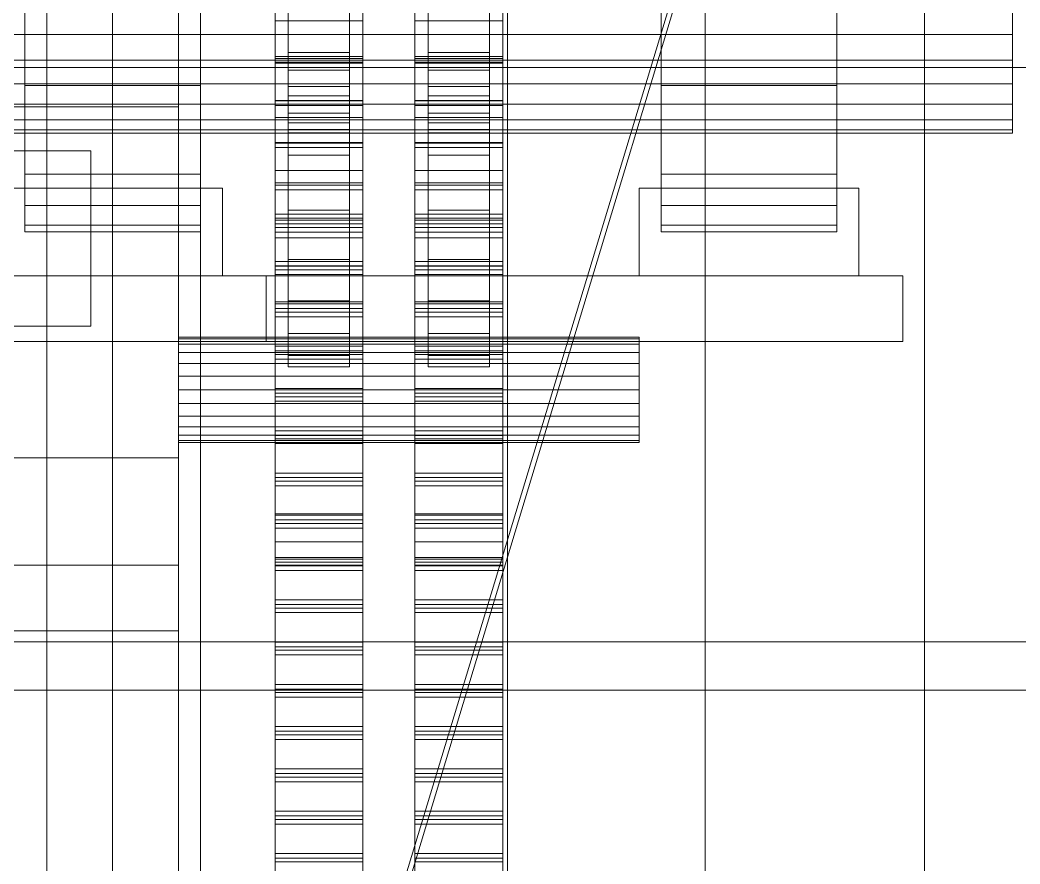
# Model space of a CAD drawing. Header units: millimetres. Extents: x -191664 to 191490, y -197311 to 10263.
# Drawn here: x 1393.9 to 1621.7, y -30542.6 to -30350.2 of the extents above; entities that cross this region are included whole.
import ezdxf

# ---------------------------------------------------------------- set-up
doc = ezdxf.new("R2010")
doc.units = ezdxf.units.MM
doc.layers.add('frontal_secador', color=7, linetype='Continuous', lineweight=0)
doc.layers.add('frontal_tolva', color=7, linetype='Continuous', lineweight=0)

msp = doc.modelspace()

# ---------------------------------------------------------------- linework, layer by layer
at = {"layer": 'frontal_secador', "color": 253, "true_color": 0xa6b3ba}
for p, q in [((1600, -31975), (1600, -29010)), ((1300, -30408.5), (1450, -30408.5)), ((1300, -30408.5), (1595, -30408.5)), ((1450, -30423.5), (1450, -30408.5)), ((1595, -30423.5), (1595, -30408.5)), ((1300, -30423.5), (1450, -30423.5)), ((1300, -30423.5), (1595, -30423.5)), ((1370, -30474.49), (1430, -30474.49)), ((1430, -30489.49), (1430, -30474.49)), ((1370, -30489.49), (1430, -30489.49))]:
    msp.add_line(p, q, dxfattribs=at)
at = {"layer": 'frontal_secador', "color": 254, "true_color": 0xd8e0dc}
msp.add_line((1400, -31335), (1400, -29065), dxfattribs=at)
at = {"layer": 'frontal_secador', "color": 253, "true_color": 0x9fadb2}
msp.add_line((1400, -30650), (1400, -29065), dxfattribs=at)
at = {"layer": 'frontal_secador', "color": 251, "true_color": 0x536a64}
for p, q in [((1400, -31350), (1400, -29100)), ((1400, -30625), (1400, -29605)), ((1430, -30625), (1430, -29605))]:
    msp.add_line(p, q, dxfattribs=at)
at = {"layer": 'frontal_secador', "color": 9, "true_color": 0xb8c6c1}
for p, q in [((1415, -30590), (1415, -29640)), ((1435, -30590), (1435, -29640))]:
    msp.add_line(p, q, dxfattribs=at)
at = {"layer": 'frontal_secador', "color": 55, "true_color": 0xb9a24b}
msp.add_line((1505, -30743.5), (1505, -30243.5), dxfattribs=at)
at = {"layer": 'frontal_secador', "color": 253, "true_color": 0x8d9da5}
for p, q in [((1550, -30320), (1450, -30650)), ((1450, -30654), (1550, -30324))]:
    msp.add_line(p, q, dxfattribs=at)
at = {"layer": 'frontal_secador', "color": 252, "true_color": 0x798e91}
for p, q in [((1550, -30920), (1550, -30320)), ((1375, -30370), (1430, -30370)), ((1430, -30450), (1430, -30370)), ((1375, -30450), (1430, -30450))]:
    msp.add_line(p, q, dxfattribs=at)
at = {"layer": 'frontal_secador', "color": 252, "true_color": 0x8ba19a}
for p, q in [((1455, -30353.5), (1455, -30339.51)), ((1469, -30339.51), (1469, -30353.5)), ((1486.88, -30353.5), (1486.88, -30339.51)), ((1500.88, -30339.51), (1500.88, -30353.5)), ((1395, -30353.5), (1395, -30341.85)), ((1435, -30341.85), (1435, -30353.5)), ((1540, -30353.5), (1540, -30341.85)), ((1580, -30341.85), (1580, -30353.5)), ((1395, -30347.68), (1395, -30353.5)), ((1435, -30353.5), (1435, -30347.68)), ((1455, -30349.37), (1455, -30353.5)), ((1469, -30353.5), (1469, -30349.37)), ((1486.88, -30349.37), (1486.88, -30353.5)), ((1500.88, -30353.5), (1500.88, -30349.37)), ((1540, -30347.68), (1540, -30353.5)), ((1580, -30353.5), (1580, -30347.68)), ((1435, -30353.5), (1395, -30353.5)), ((1395, -30353.5), (1395, -30365.15)), ((1395, -30359.32), (1395, -30353.5)), ((1435, -30365.15), (1435, -30353.5)), ((1435, -30353.5), (1435, -30359.32)), ((1469, -30353.5), (1455, -30353.5)), ((1455, -30353.5), (1455, -30367.49)), ((1455, -30357.63), (1455, -30353.5)), ((1469, -30367.49), (1469, -30353.5)), ((1469, -30353.5), (1469, -30357.63)), ((1500.88, -30353.5), (1486.88, -30353.5)), ((1486.88, -30353.5), (1486.88, -30367.49)), ((1486.88, -30357.63), (1486.88, -30353.5)), ((1500.88, -30367.49), (1500.88, -30353.5)), ((1500.88, -30353.5), (1500.88, -30357.63)), ((1580, -30353.5), (1540, -30353.5)), ((1540, -30353.5), (1540, -30365.15)), ((1540, -30359.32), (1540, -30353.5)), ((1580, -30365.15), (1580, -30353.5)), ((1580, -30353.5), (1580, -30359.32)), ((1469, -30357.63), (1455, -30357.63)), ((1455, -30357.63), (1455, -30367.49)), ((1455, -30361.63), (1455, -30357.63)), ((1469, -30367.49), (1469, -30357.63)), ((1469, -30357.63), (1469, -30361.63)), ((1500.88, -30357.63), (1486.88, -30357.63)), ((1486.88, -30357.63), (1486.88, -30367.49)), ((1486.88, -30361.63), (1486.88, -30357.63)), ((1500.88, -30367.49), (1500.88, -30357.63)), ((1500.88, -30357.63), (1500.88, -30361.63)), ((1435, -30359.32), (1395, -30359.32)), ((1395, -30359.32), (1395, -30365.15)), ((1395, -30364.75), (1395, -30359.32)), ((1435, -30365.15), (1435, -30359.32)), ((1435, -30359.32), (1435, -30364.75)), ((1580, -30359.32), (1540, -30359.32)), ((1540, -30359.32), (1540, -30365.15)), ((1540, -30364.75), (1540, -30359.32)), ((1580, -30365.15), (1580, -30359.32)), ((1580, -30359.32), (1580, -30364.75)), ((1469, -30361.63), (1455, -30361.63)), ((1455, -30361.63), (1455, -30381)), ((1455, -30365.34), (1455, -30361.63)), ((1469, -30381), (1469, -30361.63)), ((1469, -30361.63), (1469, -30365.34)), ((1500.88, -30361.63), (1486.88, -30361.63)), ((1486.88, -30361.63), (1486.88, -30381)), ((1486.88, -30365.34), (1486.88, -30361.63)), ((1500.88, -30381), (1500.88, -30361.63)), ((1500.88, -30361.63), (1500.88, -30365.34)), ((1435, -30364.75), (1395, -30364.75)), ((1395, -30364.75), (1395, -30376)), ((1395, -30369.41), (1395, -30364.75)), ((1395, -30365.15), (1435, -30365.15)), ((1395, -30365.15), (1395, -30376)), ((1435, -30376), (1435, -30364.75)), ((1435, -30364.75), (1435, -30369.41)), ((1435, -30376), (1435, -30365.15)), ((1469, -30365.34), (1455, -30365.34)), ((1455, -30365.34), (1455, -30393.57)), ((1455, -30368.66), (1455, -30365.34)), ((1469, -30393.57), (1469, -30365.34)), ((1469, -30365.34), (1469, -30368.66)), ((1500.88, -30365.34), (1486.88, -30365.34)), ((1486.88, -30365.34), (1486.88, -30393.57)), ((1486.88, -30368.66), (1486.88, -30365.34)), ((1500.88, -30393.57), (1500.88, -30365.34)), ((1500.88, -30365.34), (1500.88, -30368.66)), ((1580, -30364.75), (1540, -30364.75)), ((1540, -30364.75), (1540, -30376)), ((1540, -30369.41), (1540, -30364.75)), ((1540, -30365.15), (1580, -30365.15)), ((1540, -30365.15), (1540, -30376)), ((1580, -30376), (1580, -30364.75)), ((1580, -30364.75), (1580, -30369.41)), ((1580, -30376), (1580, -30365.15)), ((1455, -30367.49), (1469, -30367.49)), ((1455, -30367.49), (1455, -30381)), ((1469, -30381), (1469, -30367.49)), ((1486.88, -30367.49), (1500.88, -30367.49)), ((1486.88, -30367.49), (1486.88, -30381)), ((1500.88, -30381), (1500.88, -30367.49)), ((1435, -30369.41), (1395, -30369.41)), ((1395, -30369.41), (1395, -30385.32)), ((1395, -30372.99), (1395, -30369.41)), ((1435, -30385.32), (1435, -30369.41)), ((1435, -30369.41), (1435, -30372.99)), ((1469, -30368.66), (1455, -30368.66)), ((1455, -30368.66), (1455, -30404.78)), ((1455, -30371.46), (1455, -30368.66)), ((1469, -30404.78), (1469, -30368.66)), ((1469, -30368.66), (1469, -30371.46)), ((1500.88, -30368.66), (1486.88, -30368.66)), ((1486.88, -30368.66), (1486.88, -30404.78)), ((1486.88, -30371.46), (1486.88, -30368.66)), ((1500.88, -30404.78), (1500.88, -30368.66)), ((1500.88, -30368.66), (1500.88, -30371.46)), ((1580, -30369.41), (1540, -30369.41)), ((1540, -30369.41), (1540, -30385.32)), ((1540, -30372.99), (1540, -30369.41)), ((1580, -30385.32), (1580, -30369.41)), ((1580, -30369.41), (1580, -30372.99)), ((1469, -30371.46), (1455, -30371.46)), ((1455, -30371.46), (1455, -30414.24)), ((1455, -30373.64), (1455, -30371.46)), ((1469, -30414.24), (1469, -30371.46)), ((1469, -30371.46), (1469, -30373.64)), ((1500.88, -30371.46), (1486.88, -30371.46)), ((1486.88, -30371.46), (1486.88, -30414.24)), ((1486.88, -30373.64), (1486.88, -30371.46)), ((1500.88, -30414.24), (1500.88, -30371.46)), ((1500.88, -30371.46), (1500.88, -30373.64)), ((1435, -30372.99), (1395, -30372.99)), ((1395, -30372.99), (1395, -30392.47)), ((1395, -30375.23), (1395, -30372.99)), ((1435, -30392.47), (1435, -30372.99)), ((1435, -30372.99), (1435, -30375.23)), ((1469, -30373.64), (1455, -30373.64)), ((1455, -30373.64), (1455, -30421.64)), ((1455, -30375.14), (1455, -30373.64)), ((1469, -30421.64), (1469, -30373.64)), ((1469, -30373.64), (1469, -30375.14)), ((1500.88, -30373.64), (1486.88, -30373.64)), ((1486.88, -30373.64), (1486.88, -30421.64)), ((1486.88, -30375.14), (1486.88, -30373.64)), ((1500.88, -30421.64), (1500.88, -30373.64)), ((1500.88, -30373.64), (1500.88, -30375.14)), ((1580, -30372.99), (1540, -30372.99)), ((1540, -30372.99), (1540, -30392.47)), ((1540, -30375.23), (1540, -30372.99)), ((1580, -30392.47), (1580, -30372.99)), ((1580, -30372.99), (1580, -30375.23)), ((1435, -30375.23), (1395, -30375.23)), ((1395, -30375.23), (1395, -30396.97)), ((1395, -30376), (1395, -30375.23)), ((1395, -30376), (1435, -30376)), ((1395, -30376), (1395, -30385.32)), ((1395, -30376), (1395, -30398.5)), ((1435, -30396.97), (1435, -30375.23)), ((1435, -30375.23), (1435, -30376)), ((1435, -30385.32), (1435, -30376)), ((1435, -30398.5), (1435, -30376)), ((1469, -30375.14), (1455, -30375.14)), ((1455, -30375.14), (1455, -30426.71)), ((1455, -30375.9), (1455, -30375.14)), ((1469, -30375.9), (1455, -30375.9)), ((1455, -30375.9), (1455, -30429.29)), ((1469, -30426.71), (1469, -30375.14)), ((1469, -30375.14), (1469, -30375.9)), ((1469, -30429.29), (1469, -30375.9)), ((1500.88, -30375.14), (1486.88, -30375.14)), ((1486.88, -30375.14), (1486.88, -30426.71)), ((1486.88, -30375.9), (1486.88, -30375.14)), ((1500.88, -30375.9), (1486.88, -30375.9)), ((1486.88, -30375.9), (1486.88, -30429.29)), ((1500.88, -30426.71), (1500.88, -30375.14)), ((1500.88, -30375.14), (1500.88, -30375.9)), ((1500.88, -30429.29), (1500.88, -30375.9)), ((1580, -30375.23), (1540, -30375.23)), ((1540, -30375.23), (1540, -30396.97)), ((1540, -30376), (1540, -30375.23)), ((1540, -30376), (1580, -30376)), ((1540, -30376), (1540, -30385.32)), ((1540, -30376), (1540, -30398.5)), ((1580, -30396.97), (1580, -30375.23)), ((1580, -30375.23), (1580, -30376)), ((1580, -30385.32), (1580, -30376)), ((1580, -30398.5), (1580, -30376)), ((1455, -30381), (1469, -30381)), ((1455, -30381), (1455, -30393.57)), ((1469, -30393.57), (1469, -30381)), ((1486.88, -30381), (1500.88, -30381)), ((1486.88, -30381), (1486.88, -30393.57)), ((1500.88, -30393.57), (1500.88, -30381)), ((1395, -30385.32), (1435, -30385.32)), ((1395, -30385.32), (1395, -30392.47)), ((1435, -30392.47), (1435, -30385.32)), ((1540, -30385.32), (1580, -30385.32)), ((1540, -30385.32), (1540, -30392.47)), ((1580, -30392.47), (1580, -30385.32)), ((1395, -30392.47), (1435, -30392.47)), ((1395, -30392.47), (1395, -30396.97)), ((1435, -30396.97), (1435, -30392.47)), ((1540, -30392.47), (1580, -30392.47)), ((1540, -30392.47), (1540, -30396.97)), ((1580, -30396.97), (1580, -30392.47)), ((1452, -30395.86), (1452, -30394.49)), ((1452, -30394.49), (1472, -30394.49)), ((1452, -30422.49), (1452, -30394.49)), ((1455, -30393.57), (1469, -30393.57)), ((1455, -30393.57), (1455, -30404.78)), ((1469, -30404.78), (1469, -30393.57)), ((1472, -30394.49), (1472, -30395.86)), ((1472, -30394.49), (1472, -30422.49)), ((1483.88, -30395.86), (1483.88, -30394.49)), ((1483.88, -30394.49), (1503.88, -30394.49)), ((1483.88, -30422.49), (1483.88, -30394.49)), ((1486.88, -30393.57), (1500.88, -30393.57)), ((1486.88, -30393.57), (1486.88, -30404.78)), ((1500.88, -30404.78), (1500.88, -30393.57)), ((1503.88, -30394.49), (1503.88, -30395.86)), ((1503.88, -30394.49), (1503.88, -30422.49)), ((1395, -30396.97), (1435, -30396.97)), ((1395, -30396.97), (1395, -30398.5)), ((1435, -30398.5), (1435, -30396.97)), ((1452, -30399.85), (1452, -30395.86)), ((1452, -30395.86), (1472, -30395.86)), ((1452, -30422.9), (1452, -30395.86)), ((1472, -30395.86), (1472, -30399.85)), ((1472, -30395.86), (1472, -30422.9)), ((1483.88, -30399.85), (1483.88, -30395.86)), ((1483.88, -30395.86), (1503.88, -30395.86)), ((1483.88, -30422.9), (1483.88, -30395.86)), ((1503.88, -30395.86), (1503.88, -30399.85)), ((1503.88, -30395.86), (1503.88, -30422.9)), ((1540, -30396.97), (1580, -30396.97)), ((1540, -30396.97), (1540, -30398.5)), ((1580, -30398.5), (1580, -30396.97)), ((1395, -30398.5), (1435, -30398.5)), ((1540, -30398.5), (1580, -30398.5)), ((1452, -30406.21), (1452, -30399.85)), ((1452, -30399.85), (1472, -30399.85)), ((1452, -30424.1), (1452, -30399.85)), ((1472, -30399.85), (1472, -30406.21)), ((1472, -30399.85), (1472, -30424.1)), ((1483.88, -30406.21), (1483.88, -30399.85)), ((1483.88, -30399.85), (1503.88, -30399.85)), ((1483.88, -30424.1), (1483.88, -30399.85)), ((1503.88, -30399.85), (1503.88, -30406.21)), ((1503.88, -30399.85), (1503.88, -30424.1)), ((1452, -30414.49), (1452, -30406.21)), ((1452, -30406.21), (1472, -30406.21)), ((1452, -30426.01), (1452, -30406.21)), ((1455, -30404.78), (1469, -30404.78)), ((1455, -30404.78), (1455, -30414.24)), ((1469, -30414.24), (1469, -30404.78)), ((1472, -30406.21), (1472, -30414.49)), ((1472, -30406.21), (1472, -30426.01)), ((1483.88, -30414.49), (1483.88, -30406.21)), ((1483.88, -30406.21), (1503.88, -30406.21)), ((1483.88, -30426.01), (1483.88, -30406.21)), ((1486.88, -30404.78), (1500.88, -30404.78)), ((1486.88, -30404.78), (1486.88, -30414.24)), ((1500.88, -30414.24), (1500.88, -30404.78)), ((1503.88, -30406.21), (1503.88, -30414.49)), ((1503.88, -30406.21), (1503.88, -30426.01)), ((1452, -30424.14), (1452, -30414.49)), ((1452, -30414.49), (1472, -30414.49)), ((1452, -30428.49), (1452, -30414.49)), ((1455, -30414.24), (1469, -30414.24)), ((1455, -30414.24), (1455, -30421.64)), ((1469, -30421.64), (1469, -30414.24)), ((1472, -30414.49), (1472, -30424.14)), ((1472, -30414.49), (1472, -30428.49)), ((1483.88, -30424.14), (1483.88, -30414.49)), ((1483.88, -30414.49), (1503.88, -30414.49)), ((1483.88, -30428.49), (1483.88, -30414.49)), ((1486.88, -30414.24), (1500.88, -30414.24)), ((1486.88, -30414.24), (1486.88, -30421.64)), ((1500.88, -30421.64), (1500.88, -30414.24)), ((1503.88, -30414.49), (1503.88, -30424.14)), ((1503.88, -30414.49), (1503.88, -30428.49)), ((1452, -30422.49), (1452, -30422.9)), ((1472, -30422.49), (1452, -30422.49)), ((1455, -30421.64), (1469, -30421.64)), ((1455, -30421.64), (1455, -30426.71)), ((1469, -30426.71), (1469, -30421.64)), ((1472, -30422.9), (1472, -30422.49)), ((1483.88, -30422.49), (1483.88, -30422.9)), ((1503.88, -30422.49), (1483.88, -30422.49)), ((1486.88, -30421.64), (1500.88, -30421.64)), ((1486.88, -30421.64), (1486.88, -30426.71)), ((1500.88, -30426.71), (1500.88, -30421.64)), ((1503.88, -30422.9), (1503.88, -30422.49)), ((1452, -30422.9), (1452, -30424.1)), ((1472, -30422.9), (1452, -30422.9)), ((1452, -30424.1), (1452, -30426.01)), ((1472, -30424.1), (1452, -30424.1)), ((1452, -30434.49), (1452, -30424.14)), ((1452, -30424.14), (1472, -30424.14)), ((1452, -30431.39), (1452, -30424.14)), ((1472, -30424.1), (1472, -30422.9)), ((1472, -30426.01), (1472, -30424.1)), ((1472, -30424.14), (1472, -30434.49)), ((1472, -30424.14), (1472, -30431.39)), ((1483.88, -30422.9), (1483.88, -30424.1)), ((1503.88, -30422.9), (1483.88, -30422.9)), ((1483.88, -30424.1), (1483.88, -30426.01)), ((1503.88, -30424.1), (1483.88, -30424.1)), ((1483.88, -30434.49), (1483.88, -30424.14)), ((1483.88, -30424.14), (1503.88, -30424.14)), ((1483.88, -30431.39), (1483.88, -30424.14)), ((1503.88, -30424.1), (1503.88, -30422.9)), ((1503.88, -30426.01), (1503.88, -30424.1)), ((1503.88, -30424.14), (1503.88, -30434.49)), ((1503.88, -30424.14), (1503.88, -30431.39)), ((1452, -30426.01), (1452, -30428.49)), ((1472, -30426.01), (1452, -30426.01)), ((1455, -30426.71), (1469, -30426.71)), ((1455, -30426.71), (1455, -30429.29)), ((1469, -30429.29), (1469, -30426.71)), ((1472, -30428.49), (1472, -30426.01)), ((1483.88, -30426.01), (1483.88, -30428.49)), ((1503.88, -30426.01), (1483.88, -30426.01)), ((1486.88, -30426.71), (1500.88, -30426.71)), ((1486.88, -30426.71), (1486.88, -30429.29)), ((1500.88, -30429.29), (1500.88, -30426.71)), ((1503.88, -30428.49), (1503.88, -30426.01)), ((1452, -30428.49), (1452, -30431.39)), ((1472, -30428.49), (1452, -30428.49)), ((1455, -30429.29), (1469, -30429.29)), ((1472, -30431.39), (1472, -30428.49)), ((1483.88, -30428.49), (1483.88, -30431.39)), ((1503.88, -30428.49), (1483.88, -30428.49)), ((1486.88, -30429.29), (1500.88, -30429.29)), ((1503.88, -30431.39), (1503.88, -30428.49)), ((1452, -30431.39), (1452, -30434.49)), ((1472, -30431.39), (1452, -30431.39)), ((1472, -30434.49), (1472, -30431.39)), ((1483.88, -30431.39), (1483.88, -30434.49)), ((1503.88, -30431.39), (1483.88, -30431.39)), ((1503.88, -30434.49), (1503.88, -30431.39)), ((1472, -30434.49), (1452, -30434.49)), ((1452, -30434.49), (1452, -30444.85)), ((1452, -30437.6), (1452, -30434.49)), ((1472, -30444.85), (1472, -30434.49)), ((1472, -30434.49), (1472, -30437.6)), ((1503.88, -30434.49), (1483.88, -30434.49)), ((1483.88, -30434.49), (1483.88, -30444.85)), ((1483.88, -30437.6), (1483.88, -30434.49)), ((1503.88, -30444.85), (1503.88, -30434.49)), ((1503.88, -30434.49), (1503.88, -30437.6)), ((1472, -30437.6), (1452, -30437.6)), ((1452, -30437.6), (1452, -30444.85)), ((1452, -30440.49), (1452, -30437.6)), ((1472, -30444.85), (1472, -30437.6)), ((1472, -30437.6), (1472, -30440.49)), ((1503.88, -30437.6), (1483.88, -30437.6)), ((1483.88, -30437.6), (1483.88, -30444.85)), ((1483.88, -30440.49), (1483.88, -30437.6)), ((1503.88, -30444.85), (1503.88, -30437.6)), ((1503.88, -30437.6), (1503.88, -30440.49)), ((1472, -30440.49), (1452, -30440.49)), ((1452, -30440.49), (1452, -30454.49)), ((1452, -30442.98), (1452, -30440.49)), ((1472, -30454.49), (1472, -30440.49)), ((1472, -30440.49), (1472, -30442.98)), ((1503.88, -30440.49), (1483.88, -30440.49)), ((1483.88, -30440.49), (1483.88, -30454.49)), ((1483.88, -30442.98), (1483.88, -30440.49)), ((1503.88, -30454.49), (1503.88, -30440.49)), ((1503.88, -30440.49), (1503.88, -30442.98)), ((1472, -30442.98), (1452, -30442.98)), ((1452, -30442.98), (1452, -30462.78)), ((1452, -30444.89), (1452, -30442.98)), ((1472, -30462.78), (1472, -30442.98)), ((1472, -30442.98), (1472, -30444.89)), ((1503.88, -30442.98), (1483.88, -30442.98)), ((1483.88, -30442.98), (1483.88, -30462.78)), ((1483.88, -30444.89), (1483.88, -30442.98)), ((1503.88, -30462.78), (1503.88, -30442.98)), ((1503.88, -30442.98), (1503.88, -30444.89)), ((1452, -30444.85), (1472, -30444.85)), ((1452, -30444.85), (1452, -30454.49)), ((1472, -30444.89), (1452, -30444.89)), ((1452, -30444.89), (1452, -30469.14)), ((1452, -30446.09), (1452, -30444.89)), ((1472, -30454.49), (1472, -30444.85)), ((1472, -30469.14), (1472, -30444.89)), ((1472, -30444.89), (1472, -30446.09)), ((1483.88, -30444.85), (1503.88, -30444.85)), ((1483.88, -30444.85), (1483.88, -30454.49)), ((1503.88, -30444.89), (1483.88, -30444.89)), ((1483.88, -30444.89), (1483.88, -30469.14)), ((1483.88, -30446.09), (1483.88, -30444.89)), ((1503.88, -30454.49), (1503.88, -30444.85)), ((1503.88, -30469.14), (1503.88, -30444.89)), ((1503.88, -30444.89), (1503.88, -30446.09)), ((1472, -30446.09), (1452, -30446.09)), ((1452, -30446.09), (1452, -30473.13)), ((1452, -30446.49), (1452, -30446.09)), ((1472, -30446.49), (1452, -30446.49)), ((1452, -30446.49), (1452, -30474.49)), ((1472, -30473.13), (1472, -30446.09)), ((1472, -30446.09), (1472, -30446.49)), ((1472, -30474.49), (1472, -30446.49)), ((1503.88, -30446.09), (1483.88, -30446.09)), ((1483.88, -30446.09), (1483.88, -30473.13)), ((1483.88, -30446.49), (1483.88, -30446.09)), ((1503.88, -30446.49), (1483.88, -30446.49)), ((1483.88, -30446.49), (1483.88, -30474.49)), ((1503.88, -30473.13), (1503.88, -30446.09)), ((1503.88, -30446.09), (1503.88, -30446.49)), ((1503.88, -30474.49), (1503.88, -30446.49)), ((1452, -30454.49), (1472, -30454.49)), ((1452, -30454.49), (1452, -30462.78)), ((1472, -30462.78), (1472, -30454.49)), ((1483.88, -30454.49), (1503.88, -30454.49)), ((1483.88, -30454.49), (1483.88, -30462.78)), ((1503.88, -30462.78), (1503.88, -30454.49)), ((1452, -30462.78), (1472, -30462.78)), ((1452, -30462.78), (1452, -30469.14)), ((1472, -30469.14), (1472, -30462.78)), ((1483.88, -30462.78), (1503.88, -30462.78)), ((1483.88, -30462.78), (1483.88, -30469.14)), ((1503.88, -30469.14), (1503.88, -30462.78)), ((1452, -30469.14), (1472, -30469.14)), ((1452, -30469.14), (1452, -30473.13)), ((1472, -30473.13), (1472, -30469.14)), ((1483.88, -30469.14), (1503.88, -30469.14)), ((1483.88, -30469.14), (1483.88, -30473.13)), ((1503.88, -30473.13), (1503.88, -30469.14)), ((1452, -30473.13), (1472, -30473.13)), ((1452, -30473.13), (1452, -30474.49)), ((1452, -30474.49), (1472, -30474.49)), ((1472, -30474.49), (1472, -30473.13)), ((1483.88, -30473.13), (1503.88, -30473.13)), ((1483.88, -30473.13), (1483.88, -30474.49)), ((1483.88, -30474.49), (1503.88, -30474.49)), ((1503.88, -30474.49), (1503.88, -30473.13))]:
    msp.add_line(p, q, dxfattribs=at)
at = {"layer": 'frontal_secador', "color": 8, "true_color": 0x657a85}
for p, q in [((1452, -30340.75), (1452, -30350.39)), ((1472, -30350.39), (1472, -30340.75)), ((1483.88, -30340.75), (1483.88, -30350.39)), ((1503.88, -30350.39), (1503.88, -30340.75)), ((1452, -30359.83), (1452, -30347.07)), ((1472, -30347.07), (1472, -30359.83)), ((1483.88, -30359.83), (1483.88, -30347.07)), ((1503.88, -30347.07), (1503.88, -30359.83)), ((1452, -30348.4), (1452, -30358.53)), ((1452, -30358.97), (1452, -30349.33)), ((1472, -30358.53), (1472, -30348.4)), ((1472, -30349.33), (1472, -30358.97)), ((1483.88, -30348.4), (1483.88, -30358.53)), ((1483.88, -30358.97), (1483.88, -30349.33)), ((1503.88, -30358.53), (1503.88, -30348.4)), ((1503.88, -30349.33), (1503.88, -30358.97)), ((1452, -30350.39), (1472, -30350.39)), ((1452, -30358.97), (1452, -30350.39)), ((1452, -30350.39), (1452, -30360.02)), ((1472, -30350.39), (1472, -30358.97)), ((1472, -30360.02), (1472, -30350.39)), ((1483.88, -30350.39), (1503.88, -30350.39)), ((1483.88, -30358.97), (1483.88, -30350.39)), ((1483.88, -30350.39), (1483.88, -30360.02)), ((1503.88, -30350.39), (1503.88, -30358.97)), ((1503.88, -30360.02), (1503.88, -30350.39)), ((1472, -30358.53), (1452, -30358.53)), ((1452, -30358.53), (1452, -30368.52)), ((1452, -30358.53), (1452, -30359.83)), ((1472, -30368.52), (1472, -30358.53)), ((1472, -30359.83), (1472, -30358.53)), ((1503.88, -30358.53), (1483.88, -30358.53)), ((1483.88, -30358.53), (1483.88, -30368.52)), ((1483.88, -30358.53), (1483.88, -30359.83)), ((1503.88, -30368.52), (1503.88, -30358.53)), ((1503.88, -30359.83), (1503.88, -30358.53)), ((1472, -30358.97), (1452, -30358.97)), ((1452, -30368.61), (1452, -30358.97)), ((1452, -30372.42), (1452, -30359.83)), ((1452, -30359.83), (1472, -30359.83)), ((1452, -30360.02), (1472, -30360.02)), ((1452, -30368.61), (1452, -30360.02)), ((1452, -30360.02), (1452, -30369.66)), ((1472, -30358.97), (1472, -30368.61)), ((1472, -30359.83), (1472, -30372.42)), ((1472, -30360.02), (1472, -30368.61)), ((1472, -30369.66), (1472, -30360.02)), ((1503.88, -30358.97), (1483.88, -30358.97)), ((1483.88, -30368.61), (1483.88, -30358.97)), ((1483.88, -30372.42), (1483.88, -30359.83)), ((1483.88, -30359.83), (1503.88, -30359.83)), ((1483.88, -30360.02), (1503.88, -30360.02)), ((1483.88, -30368.61), (1483.88, -30360.02)), ((1483.88, -30360.02), (1483.88, -30369.66)), ((1503.88, -30358.97), (1503.88, -30368.61)), ((1503.88, -30359.83), (1503.88, -30372.42)), ((1503.88, -30360.02), (1503.88, -30368.61)), ((1503.88, -30369.66), (1503.88, -30360.02)), ((1472, -30368.52), (1452, -30368.52)), ((1452, -30368.52), (1452, -30378.1)), ((1452, -30368.52), (1452, -30372.42)), ((1472, -30368.61), (1452, -30368.61)), ((1452, -30378.25), (1452, -30368.61)), ((1452, -30369.66), (1472, -30369.66)), ((1452, -30378.25), (1452, -30369.66)), ((1452, -30369.66), (1452, -30379.3)), ((1472, -30378.1), (1472, -30368.52)), ((1472, -30372.42), (1472, -30368.52)), ((1472, -30368.61), (1472, -30378.25)), ((1472, -30369.66), (1472, -30378.25)), ((1472, -30379.3), (1472, -30369.66)), ((1503.88, -30368.52), (1483.88, -30368.52)), ((1483.88, -30368.52), (1483.88, -30378.1)), ((1483.88, -30368.52), (1483.88, -30372.42)), ((1503.88, -30368.61), (1483.88, -30368.61)), ((1483.88, -30378.25), (1483.88, -30368.61)), ((1483.88, -30369.66), (1503.88, -30369.66)), ((1483.88, -30378.25), (1483.88, -30369.66)), ((1483.88, -30369.66), (1483.88, -30379.3)), ((1503.88, -30378.1), (1503.88, -30368.52)), ((1503.88, -30372.42), (1503.88, -30368.52)), ((1503.88, -30368.61), (1503.88, -30378.25)), ((1503.88, -30369.66), (1503.88, -30378.25)), ((1503.88, -30379.3), (1503.88, -30369.66)), ((1452, -30384.49), (1452, -30372.42)), ((1452, -30372.42), (1472, -30372.42)), ((1472, -30372.42), (1472, -30384.49)), ((1483.88, -30384.49), (1483.88, -30372.42)), ((1483.88, -30372.42), (1503.88, -30372.42)), ((1503.88, -30372.42), (1503.88, -30384.49)), ((1472, -30378.1), (1452, -30378.1)), ((1452, -30378.1), (1452, -30387.32)), ((1452, -30378.1), (1452, -30384.49)), ((1472, -30378.25), (1452, -30378.25)), ((1452, -30387.89), (1452, -30378.25)), ((1472, -30387.32), (1472, -30378.1)), ((1472, -30384.49), (1472, -30378.1)), ((1472, -30378.25), (1472, -30387.89)), ((1503.88, -30378.1), (1483.88, -30378.1)), ((1483.88, -30378.1), (1483.88, -30387.32)), ((1483.88, -30378.1), (1483.88, -30384.49)), ((1503.88, -30378.25), (1483.88, -30378.25)), ((1483.88, -30387.89), (1483.88, -30378.25)), ((1503.88, -30387.32), (1503.88, -30378.1)), ((1503.88, -30384.49), (1503.88, -30378.1)), ((1503.88, -30378.25), (1503.88, -30387.89)), ((1452, -30379.3), (1472, -30379.3)), ((1452, -30387.89), (1452, -30379.3)), ((1452, -30379.3), (1452, -30388.94)), ((1472, -30379.3), (1472, -30387.89)), ((1472, -30388.94), (1472, -30379.3)), ((1483.88, -30379.3), (1503.88, -30379.3)), ((1483.88, -30387.89), (1483.88, -30379.3)), ((1483.88, -30379.3), (1483.88, -30388.94)), ((1503.88, -30379.3), (1503.88, -30387.89)), ((1503.88, -30388.94), (1503.88, -30379.3)), ((1452, -30395.4), (1452, -30384.49)), ((1452, -30384.49), (1472, -30384.49)), ((1472, -30384.49), (1472, -30395.4)), ((1483.88, -30395.4), (1483.88, -30384.49)), ((1483.88, -30384.49), (1503.88, -30384.49)), ((1503.88, -30384.49), (1503.88, -30395.4)), ((1472, -30387.32), (1452, -30387.32)), ((1452, -30387.32), (1452, -30396.7)), ((1452, -30387.32), (1452, -30395.4)), ((1472, -30387.89), (1452, -30387.89)), ((1452, -30397.53), (1452, -30387.89)), ((1472, -30396.7), (1472, -30387.32)), ((1472, -30395.4), (1472, -30387.32)), ((1472, -30387.89), (1472, -30397.53)), ((1503.88, -30387.32), (1483.88, -30387.32)), ((1483.88, -30387.32), (1483.88, -30396.7)), ((1483.88, -30387.32), (1483.88, -30395.4)), ((1503.88, -30387.89), (1483.88, -30387.89)), ((1483.88, -30397.53), (1483.88, -30387.89)), ((1503.88, -30396.7), (1503.88, -30387.32)), ((1503.88, -30395.4), (1503.88, -30387.32)), ((1503.88, -30387.89), (1503.88, -30397.53)), ((1452, -30388.94), (1472, -30388.94)), ((1452, -30397.53), (1452, -30388.94)), ((1452, -30388.94), (1452, -30398.58)), ((1472, -30388.94), (1472, -30397.53)), ((1472, -30398.58), (1472, -30388.94)), ((1483.88, -30388.94), (1503.88, -30388.94)), ((1483.88, -30397.53), (1483.88, -30388.94)), ((1483.88, -30388.94), (1483.88, -30398.58)), ((1503.88, -30388.94), (1503.88, -30397.53)), ((1503.88, -30398.58), (1503.88, -30388.94)), ((1452, -30405.29), (1452, -30395.4)), ((1452, -30395.4), (1472, -30395.4)), ((1472, -30396.7), (1452, -30396.7)), ((1452, -30396.7), (1452, -30406.34)), ((1452, -30396.7), (1452, -30405.29)), ((1472, -30395.4), (1472, -30405.29)), ((1472, -30406.34), (1472, -30396.7)), ((1472, -30405.29), (1472, -30396.7)), ((1483.88, -30405.29), (1483.88, -30395.4)), ((1483.88, -30395.4), (1503.88, -30395.4)), ((1503.88, -30396.7), (1483.88, -30396.7)), ((1483.88, -30396.7), (1483.88, -30406.34)), ((1483.88, -30396.7), (1483.88, -30405.29)), ((1503.88, -30395.4), (1503.88, -30405.29)), ((1503.88, -30406.34), (1503.88, -30396.7)), ((1503.88, -30405.29), (1503.88, -30396.7)), ((1472, -30397.53), (1452, -30397.53)), ((1452, -30407.17), (1452, -30397.53)), ((1452, -30398.58), (1472, -30398.58)), ((1452, -30407.17), (1452, -30398.58)), ((1452, -30398.58), (1452, -30408.22)), ((1472, -30397.53), (1472, -30407.17)), ((1472, -30398.58), (1472, -30407.17)), ((1472, -30408.22), (1472, -30398.58)), ((1503.88, -30397.53), (1483.88, -30397.53)), ((1483.88, -30407.17), (1483.88, -30397.53)), ((1483.88, -30398.58), (1503.88, -30398.58)), ((1483.88, -30407.17), (1483.88, -30398.58)), ((1483.88, -30398.58), (1483.88, -30408.22)), ((1503.88, -30397.53), (1503.88, -30407.17)), ((1503.88, -30398.58), (1503.88, -30407.17)), ((1503.88, -30408.22), (1503.88, -30398.58)), ((1452, -30414.93), (1452, -30405.29)), ((1452, -30405.29), (1472, -30405.29)), ((1472, -30406.34), (1452, -30406.34)), ((1452, -30406.34), (1452, -30415.98)), ((1452, -30406.34), (1452, -30414.93)), ((1472, -30405.29), (1472, -30414.93)), ((1472, -30415.98), (1472, -30406.34)), ((1472, -30414.93), (1472, -30406.34)), ((1483.88, -30414.93), (1483.88, -30405.29)), ((1483.88, -30405.29), (1503.88, -30405.29)), ((1503.88, -30406.34), (1483.88, -30406.34)), ((1483.88, -30406.34), (1483.88, -30415.98)), ((1483.88, -30406.34), (1483.88, -30414.93)), ((1503.88, -30405.29), (1503.88, -30414.93)), ((1503.88, -30415.98), (1503.88, -30406.34)), ((1503.88, -30414.93), (1503.88, -30406.34)), ((1472, -30407.17), (1452, -30407.17)), ((1452, -30416.8), (1452, -30407.17)), ((1452, -30408.22), (1472, -30408.22)), ((1452, -30416.8), (1452, -30408.22)), ((1452, -30408.22), (1452, -30417.86)), ((1472, -30407.17), (1472, -30416.8)), ((1472, -30408.22), (1472, -30416.8)), ((1472, -30417.86), (1472, -30408.22)), ((1503.88, -30407.17), (1483.88, -30407.17)), ((1483.88, -30416.8), (1483.88, -30407.17)), ((1483.88, -30408.22), (1503.88, -30408.22)), ((1483.88, -30416.8), (1483.88, -30408.22)), ((1483.88, -30408.22), (1483.88, -30417.86)), ((1503.88, -30407.17), (1503.88, -30416.8)), ((1503.88, -30408.22), (1503.88, -30416.8)), ((1503.88, -30417.86), (1503.88, -30408.22)), ((1452, -30424.57), (1452, -30414.93)), ((1452, -30414.93), (1472, -30414.93)), ((1472, -30414.93), (1472, -30424.57)), ((1483.88, -30424.57), (1483.88, -30414.93)), ((1483.88, -30414.93), (1503.88, -30414.93)), ((1503.88, -30414.93), (1503.88, -30424.57)), ((1472, -30415.98), (1452, -30415.98)), ((1452, -30415.98), (1452, -30425.62)), ((1452, -30415.98), (1452, -30424.57)), ((1472, -30416.8), (1452, -30416.8)), ((1452, -30426.44), (1452, -30416.8)), ((1452, -30417.86), (1472, -30417.86)), ((1452, -30426.44), (1452, -30417.86)), ((1452, -30417.86), (1452, -30427.49)), ((1472, -30425.62), (1472, -30415.98)), ((1472, -30424.57), (1472, -30415.98)), ((1472, -30416.8), (1472, -30426.44)), ((1472, -30417.86), (1472, -30426.44)), ((1472, -30427.49), (1472, -30417.86)), ((1503.88, -30415.98), (1483.88, -30415.98)), ((1483.88, -30415.98), (1483.88, -30425.62)), ((1483.88, -30415.98), (1483.88, -30424.57)), ((1503.88, -30416.8), (1483.88, -30416.8)), ((1483.88, -30426.44), (1483.88, -30416.8)), ((1483.88, -30417.86), (1503.88, -30417.86)), ((1483.88, -30426.44), (1483.88, -30417.86)), ((1483.88, -30417.86), (1483.88, -30427.49)), ((1503.88, -30425.62), (1503.88, -30415.98)), ((1503.88, -30424.57), (1503.88, -30415.98)), ((1503.88, -30416.8), (1503.88, -30426.44)), ((1503.88, -30417.86), (1503.88, -30426.44)), ((1503.88, -30427.49), (1503.88, -30417.86)), ((1452, -30434.21), (1452, -30424.57)), ((1452, -30424.57), (1472, -30424.57)), ((1472, -30424.57), (1472, -30434.21)), ((1483.88, -30434.21), (1483.88, -30424.57)), ((1483.88, -30424.57), (1503.88, -30424.57)), ((1503.88, -30424.57), (1503.88, -30434.21)), ((1472, -30425.62), (1452, -30425.62)), ((1452, -30425.62), (1452, -30435.26)), ((1452, -30425.62), (1452, -30434.21)), ((1472, -30426.44), (1452, -30426.44)), ((1452, -30436.08), (1452, -30426.44)), ((1472, -30435.26), (1472, -30425.62)), ((1472, -30434.21), (1472, -30425.62)), ((1472, -30426.44), (1472, -30436.08)), ((1503.88, -30425.62), (1483.88, -30425.62)), ((1483.88, -30425.62), (1483.88, -30435.26)), ((1483.88, -30425.62), (1483.88, -30434.21)), ((1503.88, -30426.44), (1483.88, -30426.44)), ((1483.88, -30436.08), (1483.88, -30426.44)), ((1503.88, -30435.26), (1503.88, -30425.62)), ((1503.88, -30434.21), (1503.88, -30425.62)), ((1503.88, -30426.44), (1503.88, -30436.08)), ((1452, -30427.49), (1472, -30427.49)), ((1452, -30436.08), (1452, -30427.49)), ((1452, -30427.49), (1452, -30437.13)), ((1472, -30427.49), (1472, -30436.08)), ((1472, -30437.13), (1472, -30427.49)), ((1483.88, -30427.49), (1503.88, -30427.49)), ((1483.88, -30436.08), (1483.88, -30427.49)), ((1483.88, -30427.49), (1483.88, -30437.13)), ((1503.88, -30427.49), (1503.88, -30436.08)), ((1503.88, -30437.13), (1503.88, -30427.49)), ((1452, -30443.84), (1452, -30434.21)), ((1452, -30434.21), (1472, -30434.21)), ((1472, -30435.26), (1452, -30435.26)), ((1452, -30435.26), (1452, -30444.9)), ((1452, -30435.26), (1452, -30443.84)), ((1472, -30436.08), (1452, -30436.08)), ((1452, -30445.72), (1452, -30436.08)), ((1472, -30434.21), (1472, -30443.84)), ((1472, -30444.9), (1472, -30435.26)), ((1472, -30443.84), (1472, -30435.26)), ((1472, -30436.08), (1472, -30445.72)), ((1483.88, -30443.84), (1483.88, -30434.21)), ((1483.88, -30434.21), (1503.88, -30434.21)), ((1503.88, -30435.26), (1483.88, -30435.26)), ((1483.88, -30435.26), (1483.88, -30444.9)), ((1483.88, -30435.26), (1483.88, -30443.84)), ((1503.88, -30436.08), (1483.88, -30436.08)), ((1483.88, -30445.72), (1483.88, -30436.08)), ((1503.88, -30434.21), (1503.88, -30443.84)), ((1503.88, -30444.9), (1503.88, -30435.26)), ((1503.88, -30443.84), (1503.88, -30435.26)), ((1503.88, -30436.08), (1503.88, -30445.72)), ((1452, -30437.13), (1472, -30437.13)), ((1452, -30445.72), (1452, -30437.13)), ((1452, -30437.13), (1452, -30446.77)), ((1472, -30437.13), (1472, -30445.72)), ((1472, -30446.77), (1472, -30437.13)), ((1483.88, -30437.13), (1503.88, -30437.13)), ((1483.88, -30445.72), (1483.88, -30437.13)), ((1483.88, -30437.13), (1483.88, -30446.77)), ((1503.88, -30437.13), (1503.88, -30445.72)), ((1503.88, -30446.77), (1503.88, -30437.13)), ((1452, -30453.48), (1452, -30443.84)), ((1452, -30443.84), (1472, -30443.84)), ((1472, -30444.9), (1452, -30444.9)), ((1452, -30444.9), (1452, -30454.53)), ((1452, -30444.9), (1452, -30453.48)), ((1472, -30443.84), (1472, -30453.48)), ((1472, -30454.53), (1472, -30444.9)), ((1472, -30453.48), (1472, -30444.9)), ((1483.88, -30453.48), (1483.88, -30443.84)), ((1483.88, -30443.84), (1503.88, -30443.84)), ((1503.88, -30444.9), (1483.88, -30444.9)), ((1483.88, -30444.9), (1483.88, -30454.53)), ((1483.88, -30444.9), (1483.88, -30453.48)), ((1503.88, -30443.84), (1503.88, -30453.48)), ((1503.88, -30454.53), (1503.88, -30444.9)), ((1503.88, -30453.48), (1503.88, -30444.9)), ((1472, -30445.72), (1452, -30445.72)), ((1452, -30455.36), (1452, -30445.72)), ((1452, -30446.77), (1472, -30446.77)), ((1452, -30455.36), (1452, -30446.77)), ((1452, -30446.77), (1452, -30456.41)), ((1472, -30445.72), (1472, -30455.36)), ((1472, -30446.77), (1472, -30455.36)), ((1472, -30456.41), (1472, -30446.77)), ((1503.88, -30445.72), (1483.88, -30445.72)), ((1483.88, -30455.36), (1483.88, -30445.72)), ((1483.88, -30446.77), (1503.88, -30446.77)), ((1483.88, -30455.36), (1483.88, -30446.77)), ((1483.88, -30446.77), (1483.88, -30456.41)), ((1503.88, -30445.72), (1503.88, -30455.36)), ((1503.88, -30446.77), (1503.88, -30455.36)), ((1503.88, -30456.41), (1503.88, -30446.77)), ((1452, -30463.12), (1452, -30453.48)), ((1452, -30453.48), (1472, -30453.48)), ((1472, -30453.48), (1472, -30463.12)), ((1483.88, -30463.12), (1483.88, -30453.48)), ((1483.88, -30453.48), (1503.88, -30453.48)), ((1503.88, -30453.48), (1503.88, -30463.12)), ((1472, -30454.53), (1452, -30454.53)), ((1452, -30454.53), (1452, -30464.17)), ((1452, -30454.53), (1452, -30463.12)), ((1472, -30455.36), (1452, -30455.36)), ((1452, -30465), (1452, -30455.36)), ((1452, -30456.41), (1472, -30456.41)), ((1452, -30465), (1452, -30456.41)), ((1452, -30456.41), (1452, -30466.05)), ((1472, -30464.17), (1472, -30454.53)), ((1472, -30463.12), (1472, -30454.53)), ((1472, -30455.36), (1472, -30465)), ((1472, -30456.41), (1472, -30465)), ((1472, -30466.05), (1472, -30456.41)), ((1503.88, -30454.53), (1483.88, -30454.53)), ((1483.88, -30454.53), (1483.88, -30464.17)), ((1483.88, -30454.53), (1483.88, -30463.12)), ((1503.88, -30455.36), (1483.88, -30455.36)), ((1483.88, -30465), (1483.88, -30455.36)), ((1483.88, -30456.41), (1503.88, -30456.41)), ((1483.88, -30465), (1483.88, -30456.41)), ((1483.88, -30456.41), (1483.88, -30466.05)), ((1503.88, -30464.17), (1503.88, -30454.53)), ((1503.88, -30463.12), (1503.88, -30454.53)), ((1503.88, -30455.36), (1503.88, -30465)), ((1503.88, -30456.41), (1503.88, -30465)), ((1503.88, -30466.05), (1503.88, -30456.41)), ((1452, -30472.76), (1452, -30463.12)), ((1452, -30463.12), (1472, -30463.12)), ((1472, -30463.12), (1472, -30472.76)), ((1483.88, -30472.76), (1483.88, -30463.12)), ((1483.88, -30463.12), (1503.88, -30463.12)), ((1503.88, -30463.12), (1503.88, -30472.76)), ((1472, -30464.17), (1452, -30464.17)), ((1452, -30464.17), (1452, -30473.81)), ((1452, -30464.17), (1452, -30472.76)), ((1472, -30465), (1452, -30465)), ((1452, -30474.63), (1452, -30465)), ((1472, -30473.81), (1472, -30464.17)), ((1472, -30472.76), (1472, -30464.17)), ((1472, -30465), (1472, -30474.63)), ((1503.88, -30464.17), (1483.88, -30464.17)), ((1483.88, -30464.17), (1483.88, -30473.81)), ((1483.88, -30464.17), (1483.88, -30472.76)), ((1503.88, -30465), (1483.88, -30465)), ((1483.88, -30474.63), (1483.88, -30465)), ((1503.88, -30473.81), (1503.88, -30464.17)), ((1503.88, -30472.76), (1503.88, -30464.17)), ((1503.88, -30465), (1503.88, -30474.63)), ((1452, -30466.05), (1472, -30466.05)), ((1452, -30474.63), (1452, -30466.05)), ((1452, -30466.05), (1452, -30475.69)), ((1472, -30466.05), (1472, -30474.63)), ((1472, -30475.69), (1472, -30466.05)), ((1483.88, -30466.05), (1503.88, -30466.05)), ((1483.88, -30474.63), (1483.88, -30466.05)), ((1483.88, -30466.05), (1483.88, -30475.69)), ((1503.88, -30466.05), (1503.88, -30474.63)), ((1503.88, -30475.69), (1503.88, -30466.05)), ((1452, -30482.4), (1452, -30472.76)), ((1452, -30472.76), (1472, -30472.76)), ((1472, -30473.81), (1452, -30473.81)), ((1452, -30473.81), (1452, -30483.45)), ((1452, -30473.81), (1452, -30482.4)), ((1472, -30474.63), (1452, -30474.63)), ((1452, -30484.27), (1452, -30474.63)), ((1472, -30472.76), (1472, -30482.4)), ((1472, -30483.45), (1472, -30473.81)), ((1472, -30482.4), (1472, -30473.81)), ((1472, -30474.63), (1472, -30484.27)), ((1483.88, -30482.4), (1483.88, -30472.76)), ((1483.88, -30472.76), (1503.88, -30472.76)), ((1503.88, -30473.81), (1483.88, -30473.81)), ((1483.88, -30473.81), (1483.88, -30483.45)), ((1483.88, -30473.81), (1483.88, -30482.4)), ((1503.88, -30474.63), (1483.88, -30474.63)), ((1483.88, -30484.27), (1483.88, -30474.63)), ((1503.88, -30472.76), (1503.88, -30482.4)), ((1503.88, -30483.45), (1503.88, -30473.81)), ((1503.88, -30482.4), (1503.88, -30473.81)), ((1503.88, -30474.63), (1503.88, -30484.27)), ((1452, -30475.69), (1472, -30475.69)), ((1452, -30484.27), (1452, -30475.69)), ((1452, -30475.69), (1452, -30485.32)), ((1472, -30475.69), (1472, -30484.27)), ((1472, -30485.32), (1472, -30475.69)), ((1483.88, -30475.69), (1503.88, -30475.69)), ((1483.88, -30484.27), (1483.88, -30475.69)), ((1483.88, -30475.69), (1483.88, -30485.32)), ((1503.88, -30475.69), (1503.88, -30484.27)), ((1503.88, -30485.32), (1503.88, -30475.69)), ((1452, -30492.04), (1452, -30482.4)), ((1452, -30482.4), (1472, -30482.4)), ((1472, -30483.45), (1452, -30483.45)), ((1452, -30483.45), (1452, -30493.09)), ((1452, -30483.45), (1452, -30492.04)), ((1472, -30482.4), (1472, -30492.04)), ((1472, -30493.09), (1472, -30483.45)), ((1472, -30492.04), (1472, -30483.45)), ((1483.88, -30492.04), (1483.88, -30482.4)), ((1483.88, -30482.4), (1503.88, -30482.4)), ((1503.88, -30483.45), (1483.88, -30483.45)), ((1483.88, -30483.45), (1483.88, -30493.09)), ((1483.88, -30483.45), (1483.88, -30492.04)), ((1503.88, -30482.4), (1503.88, -30492.04)), ((1503.88, -30493.09), (1503.88, -30483.45)), ((1503.88, -30492.04), (1503.88, -30483.45)), ((1472, -30484.27), (1452, -30484.27)), ((1452, -30493.91), (1452, -30484.27)), ((1452, -30485.32), (1472, -30485.32)), ((1452, -30493.91), (1452, -30485.32)), ((1452, -30485.32), (1452, -30494.96)), ((1472, -30484.27), (1472, -30493.91)), ((1472, -30485.32), (1472, -30493.91)), ((1472, -30494.96), (1472, -30485.32)), ((1503.88, -30484.27), (1483.88, -30484.27)), ((1483.88, -30493.91), (1483.88, -30484.27)), ((1483.88, -30485.32), (1503.88, -30485.32)), ((1483.88, -30493.91), (1483.88, -30485.32)), ((1483.88, -30485.32), (1483.88, -30494.96)), ((1503.88, -30484.27), (1503.88, -30493.91)), ((1503.88, -30485.32), (1503.88, -30493.91)), ((1503.88, -30494.96), (1503.88, -30485.32)), ((1452, -30501.68), (1452, -30492.04)), ((1452, -30492.04), (1472, -30492.04)), ((1472, -30493.09), (1452, -30493.09)), ((1452, -30493.09), (1452, -30502.73)), ((1452, -30493.09), (1452, -30501.68)), ((1472, -30492.04), (1472, -30501.68)), ((1472, -30502.73), (1472, -30493.09)), ((1472, -30501.68), (1472, -30493.09)), ((1483.88, -30501.68), (1483.88, -30492.04)), ((1483.88, -30492.04), (1503.88, -30492.04)), ((1503.88, -30493.09), (1483.88, -30493.09)), ((1483.88, -30493.09), (1483.88, -30502.73)), ((1483.88, -30493.09), (1483.88, -30501.68)), ((1503.88, -30492.04), (1503.88, -30501.68)), ((1503.88, -30502.73), (1503.88, -30493.09)), ((1503.88, -30501.68), (1503.88, -30493.09)), ((1472, -30493.91), (1452, -30493.91)), ((1452, -30503.55), (1452, -30493.91)), ((1452, -30494.96), (1472, -30494.96)), ((1452, -30503.55), (1452, -30494.96)), ((1452, -30494.96), (1452, -30504.6)), ((1472, -30493.91), (1472, -30503.55)), ((1472, -30494.96), (1472, -30503.55)), ((1472, -30504.6), (1472, -30494.96)), ((1503.88, -30493.91), (1483.88, -30493.91)), ((1483.88, -30503.55), (1483.88, -30493.91)), ((1483.88, -30494.96), (1503.88, -30494.96)), ((1483.88, -30503.55), (1483.88, -30494.96)), ((1483.88, -30494.96), (1483.88, -30504.6)), ((1503.88, -30493.91), (1503.88, -30503.55)), ((1503.88, -30494.96), (1503.88, -30503.55)), ((1503.88, -30504.6), (1503.88, -30494.96)), ((1452, -30511.31), (1452, -30501.68)), ((1452, -30501.68), (1472, -30501.68)), ((1472, -30501.68), (1472, -30511.31)), ((1483.88, -30511.31), (1483.88, -30501.68)), ((1483.88, -30501.68), (1503.88, -30501.68)), ((1503.88, -30501.68), (1503.88, -30511.31)), ((1472, -30502.73), (1452, -30502.73)), ((1452, -30502.73), (1452, -30512.37)), ((1452, -30502.73), (1452, -30511.31)), ((1472, -30503.55), (1452, -30503.55)), ((1452, -30513.19), (1452, -30503.55)), ((1472, -30512.37), (1472, -30502.73)), ((1472, -30511.31), (1472, -30502.73)), ((1472, -30503.55), (1472, -30513.19)), ((1503.88, -30502.73), (1483.88, -30502.73)), ((1483.88, -30502.73), (1483.88, -30512.37)), ((1483.88, -30502.73), (1483.88, -30511.31)), ((1503.88, -30503.55), (1483.88, -30503.55)), ((1483.88, -30513.19), (1483.88, -30503.55)), ((1503.88, -30512.37), (1503.88, -30502.73)), ((1503.88, -30511.31), (1503.88, -30502.73)), ((1503.88, -30503.55), (1503.88, -30513.19)), ((1452, -30504.6), (1472, -30504.6)), ((1452, -30513.19), (1452, -30504.6)), ((1452, -30504.6), (1452, -30514.24)), ((1472, -30504.6), (1472, -30513.19)), ((1472, -30514.24), (1472, -30504.6)), ((1483.88, -30504.6), (1503.88, -30504.6)), ((1483.88, -30513.19), (1483.88, -30504.6)), ((1483.88, -30504.6), (1483.88, -30514.24)), ((1503.88, -30504.6), (1503.88, -30513.19)), ((1503.88, -30514.24), (1503.88, -30504.6)), ((1452, -30520.95), (1452, -30511.31)), ((1452, -30511.31), (1472, -30511.31)), ((1472, -30511.31), (1472, -30520.95)), ((1483.88, -30520.95), (1483.88, -30511.31)), ((1483.88, -30511.31), (1503.88, -30511.31)), ((1503.88, -30511.31), (1503.88, -30520.95)), ((1472, -30512.37), (1452, -30512.37)), ((1452, -30512.37), (1452, -30522)), ((1452, -30512.37), (1452, -30520.95)), ((1472, -30513.19), (1452, -30513.19)), ((1452, -30522.83), (1452, -30513.19)), ((1472, -30522), (1472, -30512.37)), ((1472, -30520.95), (1472, -30512.37)), ((1472, -30513.19), (1472, -30522.83)), ((1503.88, -30512.37), (1483.88, -30512.37)), ((1483.88, -30512.37), (1483.88, -30522)), ((1483.88, -30512.37), (1483.88, -30520.95)), ((1503.88, -30513.19), (1483.88, -30513.19)), ((1483.88, -30522.83), (1483.88, -30513.19)), ((1503.88, -30522), (1503.88, -30512.37)), ((1503.88, -30520.95), (1503.88, -30512.37)), ((1503.88, -30513.19), (1503.88, -30522.83)), ((1452, -30514.24), (1472, -30514.24)), ((1452, -30522.83), (1452, -30514.24)), ((1452, -30514.24), (1452, -30523.88)), ((1472, -30514.24), (1472, -30522.83)), ((1472, -30523.88), (1472, -30514.24)), ((1483.88, -30514.24), (1503.88, -30514.24)), ((1483.88, -30522.83), (1483.88, -30514.24)), ((1483.88, -30514.24), (1483.88, -30523.88)), ((1503.88, -30514.24), (1503.88, -30522.83)), ((1503.88, -30523.88), (1503.88, -30514.24)), ((1452, -30530.59), (1452, -30520.95)), ((1452, -30520.95), (1472, -30520.95)), ((1472, -30522), (1452, -30522)), ((1452, -30522), (1452, -30531.64)), ((1452, -30522), (1452, -30530.59)), ((1472, -30520.95), (1472, -30530.59)), ((1472, -30531.64), (1472, -30522)), ((1472, -30530.59), (1472, -30522)), ((1483.88, -30530.59), (1483.88, -30520.95)), ((1483.88, -30520.95), (1503.88, -30520.95)), ((1503.88, -30522), (1483.88, -30522)), ((1483.88, -30522), (1483.88, -30531.64)), ((1483.88, -30522), (1483.88, -30530.59)), ((1503.88, -30520.95), (1503.88, -30530.59)), ((1503.88, -30531.64), (1503.88, -30522)), ((1503.88, -30530.59), (1503.88, -30522)), ((1472, -30522.83), (1452, -30522.83)), ((1452, -30532.47), (1452, -30522.83)), ((1452, -30523.88), (1472, -30523.88)), ((1452, -30532.47), (1452, -30523.88)), ((1452, -30523.88), (1452, -30533.52)), ((1472, -30522.83), (1472, -30532.47)), ((1472, -30523.88), (1472, -30532.47)), ((1472, -30533.52), (1472, -30523.88)), ((1503.88, -30522.83), (1483.88, -30522.83)), ((1483.88, -30532.47), (1483.88, -30522.83)), ((1483.88, -30523.88), (1503.88, -30523.88)), ((1483.88, -30532.47), (1483.88, -30523.88)), ((1483.88, -30523.88), (1483.88, -30533.52)), ((1503.88, -30522.83), (1503.88, -30532.47)), ((1503.88, -30523.88), (1503.88, -30532.47)), ((1503.88, -30533.52), (1503.88, -30523.88)), ((1452, -30540.23), (1452, -30530.59)), ((1452, -30530.59), (1472, -30530.59)), ((1472, -30531.64), (1452, -30531.64)), ((1452, -30531.64), (1452, -30541.28)), ((1452, -30531.64), (1452, -30540.23)), ((1472, -30530.59), (1472, -30540.23)), ((1472, -30541.28), (1472, -30531.64)), ((1472, -30540.23), (1472, -30531.64)), ((1483.88, -30540.23), (1483.88, -30530.59)), ((1483.88, -30530.59), (1503.88, -30530.59)), ((1503.88, -30531.64), (1483.88, -30531.64)), ((1483.88, -30531.64), (1483.88, -30541.28)), ((1483.88, -30531.64), (1483.88, -30540.23)), ((1503.88, -30530.59), (1503.88, -30540.23)), ((1503.88, -30541.28), (1503.88, -30531.64)), ((1503.88, -30540.23), (1503.88, -30531.64)), ((1472, -30532.47), (1452, -30532.47)), ((1452, -30542.1), (1452, -30532.47)), ((1452, -30533.52), (1472, -30533.52)), ((1452, -30542.1), (1452, -30533.52)), ((1452, -30533.52), (1452, -30543.16)), ((1472, -30532.47), (1472, -30542.1)), ((1472, -30533.52), (1472, -30542.1)), ((1472, -30543.16), (1472, -30533.52)), ((1503.88, -30532.47), (1483.88, -30532.47)), ((1483.88, -30542.1), (1483.88, -30532.47)), ((1483.88, -30533.52), (1503.88, -30533.52)), ((1483.88, -30542.1), (1483.88, -30533.52)), ((1483.88, -30533.52), (1483.88, -30543.16)), ((1503.88, -30532.47), (1503.88, -30542.1)), ((1503.88, -30533.52), (1503.88, -30542.1)), ((1503.88, -30543.16), (1503.88, -30533.52)), ((1452, -30549.87), (1452, -30540.23)), ((1452, -30540.23), (1472, -30540.23)), ((1472, -30540.23), (1472, -30549.87)), ((1483.88, -30549.87), (1483.88, -30540.23)), ((1483.88, -30540.23), (1503.88, -30540.23)), ((1503.88, -30540.23), (1503.88, -30549.87)), ((1472, -30541.28), (1452, -30541.28)), ((1452, -30541.28), (1452, -30550.92)), ((1452, -30541.28), (1452, -30549.87)), ((1472, -30542.1), (1452, -30542.1)), ((1452, -30551.74), (1452, -30542.1)), ((1472, -30550.92), (1472, -30541.28)), ((1472, -30549.87), (1472, -30541.28)), ((1472, -30542.1), (1472, -30551.74)), ((1503.88, -30541.28), (1483.88, -30541.28)), ((1483.88, -30541.28), (1483.88, -30550.92)), ((1483.88, -30541.28), (1483.88, -30549.87)), ((1503.88, -30542.1), (1483.88, -30542.1)), ((1483.88, -30551.74), (1483.88, -30542.1)), ((1503.88, -30550.92), (1503.88, -30541.28)), ((1503.88, -30549.87), (1503.88, -30541.28)), ((1503.88, -30542.1), (1503.88, -30551.74))]:
    msp.add_line(p, q, dxfattribs=at)
at = {"layer": 'frontal_secador', "color": 9, "true_color": 0xbcc6c9}
for p, q in [((1620, -30353.5), (1620, -30347.68)), ((1360, -30353.5), (1620, -30353.5)), ((1620, -30359.32), (1620, -30353.5)), ((1620, -30359.32), (1360, -30359.32)), ((1620, -30359.32), (1620, -30364.75)), ((1620, -30364.75), (1360, -30364.75)), ((1620, -30364.75), (1620, -30369.41)), ((1620, -30369.41), (1360, -30369.41)), ((1620, -30369.41), (1620, -30372.99)), ((1620, -30372.99), (1360, -30372.99)), ((1620, -30372.99), (1620, -30375.23)), ((1620, -30375.23), (1360, -30375.23)), ((1620, -30376), (1360, -30376)), ((1620, -30375.23), (1620, -30376))]:
    msp.add_line(p, q, dxfattribs=at)
at = {"layer": 'frontal_secador', "color": 142, "true_color": 0x159eb4}
for p, q in [((1360, -30380), (1410, -30380)), ((1410, -30420), (1410, -30380)), ((1360, -30420), (1410, -30420))]:
    msp.add_line(p, q, dxfattribs=at)
at = {"layer": 'frontal_secador', "color": 117, "true_color": 0x356c64}
for p, q in [((1390, -30388.5), (1440, -30388.5)), ((1440, -30408.5), (1440, -30388.5)), ((1535, -30388.5), (1585, -30388.5)), ((1535, -30408.5), (1535, -30388.5)), ((1585, -30408.5), (1585, -30388.5)), ((1390, -30408.5), (1440, -30408.5)), ((1535, -30408.5), (1585, -30408.5))]:
    msp.add_line(p, q, dxfattribs=at)
at = {"layer": 'frontal_secador', "color": 253, "true_color": 0xabb8bc}
for p, q in [((1430, -30422.9), (1430, -30422.49)), ((1535, -30422.49), (1430, -30422.49)), ((1535, -30422.9), (1535, -30422.49)), ((1430, -30424.1), (1430, -30422.9)), ((1535, -30422.9), (1430, -30422.9)), ((1430, -30426.01), (1430, -30424.1)), ((1535, -30424.1), (1430, -30424.1)), ((1535, -30424.1), (1535, -30422.9)), ((1535, -30426.01), (1535, -30424.1)), ((1430, -30428.49), (1430, -30426.01)), ((1535, -30426.01), (1430, -30426.01)), ((1535, -30428.49), (1535, -30426.01)), ((1430, -30431.39), (1430, -30428.49)), ((1535, -30428.49), (1430, -30428.49)), ((1535, -30431.39), (1535, -30428.49)), ((1430, -30434.49), (1430, -30431.39)), ((1535, -30431.39), (1430, -30431.39)), ((1535, -30434.49), (1535, -30431.39)), ((1430, -30434.49), (1430, -30437.6)), ((1430, -30434.49), (1535, -30434.49)), ((1535, -30437.6), (1535, -30434.49)), ((1430, -30437.6), (1430, -30440.49)), ((1535, -30437.6), (1430, -30437.6)), ((1535, -30437.6), (1535, -30440.49)), ((1430, -30440.49), (1430, -30442.98)), ((1535, -30440.49), (1430, -30440.49)), ((1535, -30440.49), (1535, -30442.98)), ((1430, -30442.98), (1430, -30444.89)), ((1535, -30442.98), (1430, -30442.98)), ((1535, -30442.98), (1535, -30444.89)), ((1430, -30444.89), (1430, -30446.09)), ((1535, -30444.89), (1430, -30444.89)), ((1535, -30444.89), (1535, -30446.09)), ((1430, -30446.09), (1430, -30446.49)), ((1535, -30446.09), (1430, -30446.09)), ((1535, -30446.49), (1430, -30446.49)), ((1535, -30446.09), (1535, -30446.49))]:
    msp.add_line(p, q, dxfattribs=at)
at = {"layer": 'frontal_tolva', "color": 156, "true_color": 0x164b78}
for p, q in [((-1821.5, -30361), (1821.5, -30361)), ((-1821.5, -30492), (1821.5, -30492)), ((-1821.5, -30503), (1821.5, -30503))]:
    msp.add_line(p, q, dxfattribs=at)

doc.saveas('drawing.dxf')
